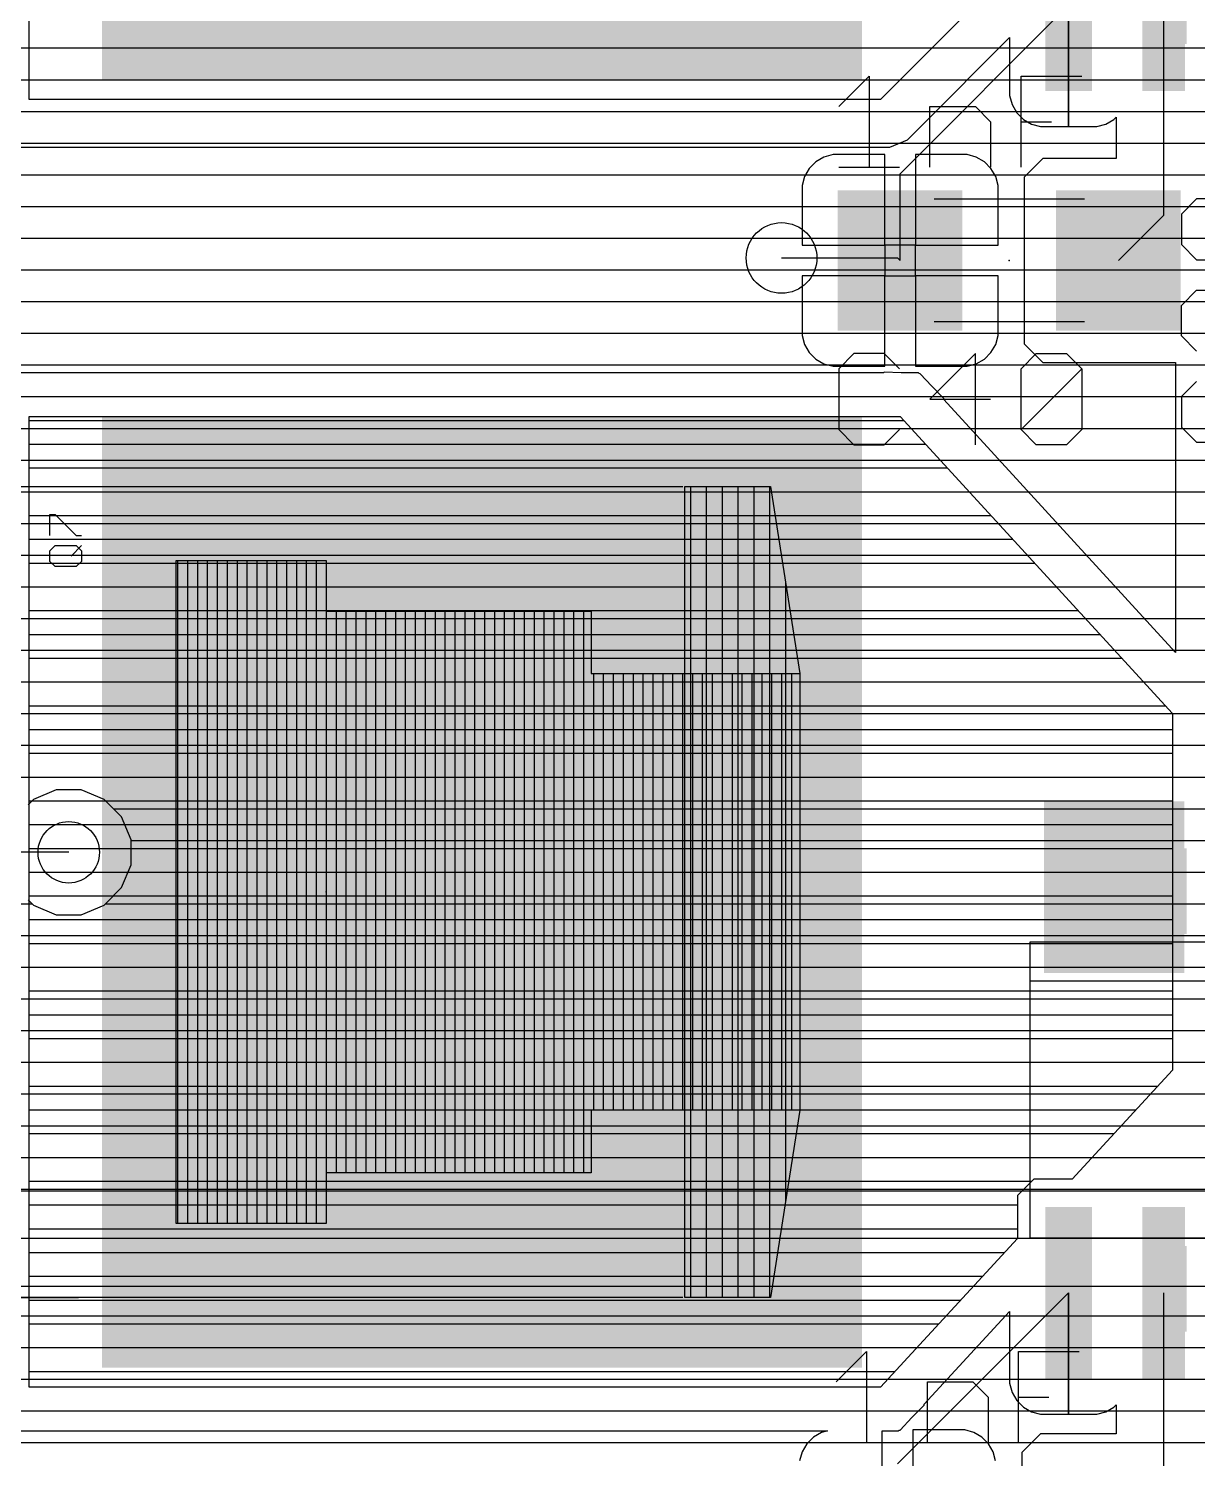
# Model space of a CAD drawing. Extents: x -0.64 to 6, y -0.15 to 7.8.
# Drawn here: x 1 to 1.59, y 0.664 to 1.386 of the extents above; entities that cross this region are included whole.
import ezdxf

# ---------------------------------------------------------------- set-up
doc = ezdxf.new("R2010")
doc.units = 0
for name, color, linetype in [('1', 22, 'CONTINUOUS'), ('16', 175, 'CONTINUOUS'), ('18', 82, 'CONTINUOUS'), ('21', 253, 'CONTINUOUS'), ('23', 7, 'CONTINUOUS'), ('25', 253, 'CONTINUOUS'), ('27', 253, 'CONTINUOUS'), ('51', 253, 'CONTINUOUS')]:
    doc.layers.add(name, color=color, linetype=linetype)

# ---------------------------------------------------------------- blocks, each defined once
blk = doc.blocks.new('RECT')
blk.add_solid([(-0.5, -0.5), (0.5, -0.5), (-0.5, 0.5), (0.5, 0.5)])
blk = doc.blocks.new('ROUNDV')
blk.add_circle((0, 0), 0.5)

msp = doc.modelspace()

# ---------------------------------------------------------------- linework, layer by layer
at = {"layer": '1'}
for p, q in [((1, 1.35), (1, 1.84)), ((1.497189, 1.417189), (1.43, 1.35)), ((1.439882, 1.31252), (1.525, 1.397638)), ((1.524999, 1.336331), (1.524999, 1.397636)), ((1.525, 1.397636), (1.525, 1.336331)), ((1.573, 1.291632), (1.573, 1.397638)), ((1.450346, 1.336405), (1.495189, 1.381248)), ((1.495189, 1.381248), (1.495189, 1.351961)), ((1, 1.376), (1.456, 1.376)), ((1.489941, 1.376), (1.495189, 1.376)), ((1.524999, 1.376), (1.525, 1.376)), ((1, 1.36), (1.44, 1.36)), ((1.473941, 1.36), (1.495189, 1.36)), ((1.524999, 1.36), (1.525, 1.36)), ((1.43, 1.35), (1, 1.35)), ((1.495189, 1.351961), (1.496416, 1.347383)), ((1.457941, 1.344), (1.498369, 1.344)), ((1.496416, 1.347383), (1.498785, 1.343278)), ((1.498785, 1.343278), (1.502137, 1.339927)), ((1.524999, 1.344), (1.525, 1.344)), ((1.443595, 1.329654), (1.450346, 1.336405)), ((1.450346, 1.336405), (1.450346, 1.336405)), ((1.502137, 1.339927), (1.506241, 1.337557)), ((1.506241, 1.337557), (1.510819, 1.336331)), ((1.510819, 1.336331), (1.524999, 1.336331)), ((1.525, 1.336331), (1.539181, 1.336331)), ((1.539181, 1.336331), (1.543759, 1.337557)), ((1.543759, 1.337557), (1.547863, 1.339927)), ((1.547863, 1.339927), (1.549, 1.341064)), ((1.549, 1.341064), (1.549, 1.320183)), ((1.434774, 1.326), (1.443595, 1.329654)), ((1.439602, 1.328), (1.549, 1.328)), ((0.995226, 1.326), (1.434774, 1.326)), ((1.401438, 1.320956), (1.397334, 1.318587)), ((1.406016, 1.322183), (1.401438, 1.320956)), ((1.432134, 1.322183), (1.406016, 1.322183)), ((1.432134, 1.276499), (1.432134, 1.322183)), ((1.473748, 1.322183), (1.44763, 1.322183)), ((1.44763, 1.322183), (1.44763, 1.276499)), ((1.478326, 1.320956), (1.473748, 1.322183)), ((1.48243, 1.318587), (1.478326, 1.320956)), ((1.393982, 1.315235), (1.391612, 1.311131)), ((1.397334, 1.318587), (1.393982, 1.315235)), ((1.485781, 1.315235), (1.48243, 1.318587)), ((1.488151, 1.311131), (1.485781, 1.315235)), ((1.511995, 1.320183), (1.502622, 1.31081)), ((1.549, 1.320183), (1.511995, 1.320183)), ((0.890677, 1.312), (1.392114, 1.312)), ((1.391612, 1.311131), (1.390386, 1.306553)), ((1.390386, 1.306553), (1.390386, 1.276498)), ((1.432134, 1.312), (1.44763, 1.312)), ((1.439882, 1.26875), (1.439882, 1.31252)), ((1.487649, 1.312), (1.503812, 1.312)), ((1.489378, 1.306553), (1.488151, 1.311131)), ((1.489378, 1.276498), (1.489378, 1.306553)), ((1.502622, 1.31081), (1.502622, 1.226689)), ((0.880201, 1.296), (1.390386, 1.296)), ((1.432134, 1.296), (1.44763, 1.296)), ((1.489378, 1.296), (1.502622, 1.296)), ((1.550118, 1.26875), (1.573, 1.291632)), ((0.587056, 1.28), (1.390386, 1.28)), ((1.432134, 1.28), (1.44763, 1.28)), ((1.489378, 1.28), (1.502622, 1.28)), ((1.390386, 1.276498), (1.432133, 1.276498)), ((1.432133, 1.276498), (1.432133, 1.261002)), ((1.44763, 1.276499), (1.432134, 1.276499)), ((1.447631, 1.261002), (1.447631, 1.276498)), ((1.447631, 1.276498), (1.489378, 1.276498)), ((0.478, 1.264), (1.432133, 1.264)), ((1.38, 1.27), (1.438632, 1.27)), ((1.438632, 1.27), (1.439882, 1.26875)), ((1.447631, 1.264), (1.502622, 1.264)), ((1.432133, 1.261002), (1.390386, 1.261002)), ((1.390386, 1.261002), (1.390386, 1.230947)), ((1.432134, 1.215317), (1.432134, 1.261001)), ((1.432134, 1.261001), (1.44763, 1.261001)), ((1.44763, 1.261001), (1.44763, 1.215317)), ((1.489378, 1.261002), (1.447631, 1.261002)), ((1.489378, 1.230947), (1.489378, 1.261002)), ((0.89986, 1.248), (1.390386, 1.248)), ((1.432134, 1.248), (1.44763, 1.248)), ((1.489378, 1.248), (1.502622, 1.248)), ((0.908731, 1.232), (1.390386, 1.232)), ((1.390386, 1.230947), (1.391612, 1.226369)), ((1.432134, 1.232), (1.44763, 1.232)), ((1.488151, 1.226369), (1.489378, 1.230947)), ((1.489378, 1.232), (1.502622, 1.232)), ((1.391612, 1.226369), (1.393982, 1.222265)), ((1.393982, 1.222265), (1.397334, 1.218913)), ((1.48243, 1.218913), (1.485781, 1.222265)), ((1.485781, 1.222265), (1.488151, 1.226369)), ((1.502622, 1.226689), (1.511995, 1.217317)), ((0.907903, 1.216), (1.403467, 1.216)), ((1.397334, 1.218913), (1.401438, 1.216544)), ((1.401438, 1.216544), (1.406016, 1.215317)), ((1.406016, 1.215317), (1.432134, 1.215317)), ((1.432134, 1.216), (1.44763, 1.216)), ((1.44763, 1.215317), (1.473748, 1.215317)), ((1.473748, 1.215317), (1.478326, 1.216544)), ((1.476297, 1.216), (1.579, 1.216)), ((1.478326, 1.216544), (1.48243, 1.218913)), ((1.511995, 1.217317), (1.579, 1.217317)), ((1.579, 1.217317), (1.579, 1.070921)), ((1.431442, 1.212), (0.990887, 1.212)), ((1.431852, 1.212375), (1.431442, 1.212)), ((1.440479, 1.212), (1.431852, 1.212375)), ((1.449113, 1.212), (1.440479, 1.212)), ((1.449505, 1.211607), (1.449113, 1.212)), ((1.45006, 1.211583), (1.449505, 1.211607)), ((1.455894, 1.205219), (1.45006, 1.211583)), ((1.462, 1.199113), (1.455894, 1.205219)), ((1.461113, 1.2), (1.579, 1.2)), ((1.462, 1.198558), (1.462, 1.199113)), ((1.579, 1.070921), (1.462, 1.198558)), ((1, 0.7), (1, 1.19)), ((1, 1.19), (1.44, 1.19)), ((1, 1.188), (1.441833, 1.188)), ((1.44, 1.19), (1.5775, 1.04)), ((1.475344, 1.184), (1.579, 1.184)), ((1, 1.176), (1.452833, 1.176)), ((1, 1.164), (1.463833, 1.164)), ((1.490011, 1.168), (1.579, 1.168)), ((1, 1.152), (1.474833, 1.152)), ((1.504678, 1.152), (1.579, 1.152)), ((1, 1.14), (1.485833, 1.14)), ((1.519344, 1.136), (1.579, 1.136)), ((1, 1.128), (1.496833, 1.128)), ((1.534011, 1.12), (1.579, 1.12)), ((1, 1.116), (1.507833, 1.116)), ((1, 1.104), (1.518833, 1.104)), ((1.548678, 1.104), (1.579, 1.104)), ((1, 1.092), (1.529833, 1.092)), ((1.563344, 1.088), (1.579, 1.088)), ((1, 1.08), (1.540833, 1.08)), ((1.578011, 1.072), (1.579, 1.072)), ((1, 1.068), (1.551833, 1.068)), ((1, 1.056), (1.562833, 1.056)), ((1, 1.044), (1.573833, 1.044)), ((1.5775, 1.04), (1.5775, 0.86)), ((1, 1.032), (1.5775, 1.032)), ((1, 1.02), (1.5775, 1.02)), ((1, 1.008), (1.5775, 1.008)), ((1, 0.996), (1.5775, 0.996)), ((1, 0.984), (1.5775, 0.984)), ((1, 0.972), (1.5775, 0.972)), ((1, 0.96), (1.5775, 0.96)), ((1, 0.948), (1.5775, 0.948)), ((1, 0.936), (1.5775, 0.936)), ((1, 0.924), (1.5775, 0.924)), ((1, 0.912), (1.5775, 0.912)), ((1, 0.9), (1.5775, 0.9)), ((1, 0.888), (1.5775, 0.888)), ((1, 0.876), (1.5775, 0.876)), ((1, 0.864), (1.5775, 0.864)), ((1.5775, 0.86), (1.526746, 0.804945)), ((1, 0.852), (1.570125, 0.852)), ((1, 0.84), (1.559063, 0.84)), ((1, 0.828), (1.548, 0.828)), ((1, 0.816), (1.536938, 0.816)), ((1, 0.804), (1.506445, 0.804)), ((1.50739, 0.804945), (1.499189, 0.796744)), ((1.526746, 0.804945), (1.50739, 0.804945)), ((1.499189, 0.796744), (1.499189, 0.775053)), ((1, 0.792), (1.499189, 0.792)), ((1, 0.78), (1.499189, 0.78)), ((1.499189, 0.775053), (1.43, 0.7)), ((1, 0.768), (1.492687, 0.768)), ((1, 0.756), (1.481625, 0.756)), ((1, 0.744), (1.470562, 0.744)), ((1.438632, 0.66127), (1.525, 0.747638)), ((1.524999, 0.686331), (1.524999, 0.747636)), ((1.524999, 0.747636), (1.525, 0.747636)), ((1.525, 0.747636), (1.525, 0.686331)), ((1.573, 0.649132), (1.573, 0.747638)), ((1.452, 0.691407), (1.495189, 0.738256)), ((1.495189, 0.738256), (1.495189, 0.701961)), ((1, 0.732), (1.4595, 0.732)), ((1.493109, 0.736), (1.495189, 0.736)), ((1.524999, 0.736), (1.525, 0.736)), ((1, 0.72), (1.448438, 0.72)), ((1.478359, 0.72), (1.495189, 0.72)), ((1.524999, 0.72), (1.525, 0.72)), ((1, 0.708), (1.437375, 0.708)), ((1.463609, 0.704), (1.495189, 0.704)), ((1.495189, 0.701961), (1.496416, 0.697383)), ((1.524999, 0.704), (1.525, 0.704)), ((1.43, 0.7), (1, 0.7)), ((1.496416, 0.697383), (1.498785, 0.693278)), ((1.498785, 0.693278), (1.502137, 0.689927)), ((1.445871, 0.684758), (1.452, 0.690887)), ((1.449113, 0.688), (1.505474, 0.688)), ((1.452, 0.690887), (1.452, 0.691407)), ((1.502137, 0.689927), (1.506241, 0.687557)), ((1.506241, 0.687557), (1.510819, 0.686331)), ((1.510819, 0.686331), (1.524999, 0.686331)), ((1.524999, 0.688), (1.525, 0.688)), ((1.525, 0.686331), (1.539181, 0.686331)), ((1.539181, 0.686331), (1.543759, 0.687557)), ((1.543759, 0.687557), (1.547863, 0.689927)), ((1.544525, 0.688), (1.549, 0.688)), ((1.547863, 0.689927), (1.549, 0.691064)), ((1.549, 0.691064), (1.549, 0.676433)), ((1.439999, 0.678388), (1.445871, 0.684758)), ((1.472498, 0.678433), (1.44638, 0.678433)), ((1.44638, 0.678433), (1.44638, 0.632749)), ((1.477076, 0.677206), (1.472498, 0.678433)), ((0.887434, 0.672), (1.393247, 0.672)), ((0.990887, 0.678), (1.40315, 0.678)), ((1.392732, 0.671485), (1.390362, 0.667381)), ((1.396084, 0.674837), (1.392732, 0.671485)), ((1.400188, 0.677206), (1.396084, 0.674837)), ((1.40315, 0.678), (1.400188, 0.677206)), ((1.430884, 0.632749), (1.430884, 0.678)), ((1.430884, 0.678), (1.439113, 0.678)), ((1.430884, 0.672), (1.44638, 0.672)), ((1.439113, 0.678), (1.43948, 0.678367)), ((1.43948, 0.678367), (1.439999, 0.678388)), ((1.48118, 0.674837), (1.477076, 0.677206)), ((1.484531, 0.671485), (1.48118, 0.674837)), ((1.484017, 0.672), (1.506312, 0.672)), ((1.486901, 0.667381), (1.484531, 0.671485)), ((1.510745, 0.676433), (1.501372, 0.66706)), ((1.549, 0.676433), (1.510745, 0.676433)), ((1.390362, 0.667381), (1.389136, 0.662803)), ((1.488128, 0.662803), (1.486901, 0.667381)), ((1.501372, 0.66706), (1.501372, 0.582939))]:
    msp.add_line(p, q, dxfattribs=at)
at = {"layer": '16'}
for p, q in [((0.510054, 1.376), (4.176, 1.376)), ((0.540131, 1.36), (4.176, 1.36)), ((0.557877, 1.344), (3.98683, 1.344)), ((0.569775, 1.328), (2.000137, 1.328)), ((0.744525, 1.312), (1.983553, 1.312)), ((0.902811, 1.296), (1.975911, 1.296)), ((0.902811, 1.28), (2.025204, 1.28)), ((0.902811, 1.264), (1.975911, 1.264)), ((0.902811, 1.248), (1.983553, 1.248)), ((0.908731, 1.232), (2.000137, 1.232)), ((0.907903, 1.216), (3.986829, 1.216)), ((0.900383, 1.2), (4.176, 1.2)), ((0.703433, 1.184), (4.176, 1.184)), ((0.702562, 1.168), (4.176, 1.168)), ((0.504338, 1.152), (4.176, 1.152)), ((0.698438, 1.136), (4.176, 1.136)), ((0.701433, 1.12), (4.176, 1.12)), ((0.896383, 1.104), (4.176, 1.104)), ((0.902811, 1.088), (4.176, 1.088)), ((0.902811, 1.072), (4.176, 1.072)), ((0.9065, 1.056), (4.176, 1.056)), ((0.904953, 1.04), (4.186059, 1.04)), ((0.902811, 1.024), (4.202059, 1.024)), ((0.902811, 1.008), (4.218059, 1.008)), ((1.002157, 0.996704), (0.999452, 0.994)), ((1.013734, 1.0015), (1.002157, 0.996704)), ((1.026266, 1.0015), (1.013734, 1.0015)), ((1.037843, 0.996704), (1.026266, 1.0015)), ((1.046704, 0.987843), (1.037843, 0.996704)), ((1.042548, 0.992), (4.234059, 0.992)), ((1.0515, 0.976266), (1.046704, 0.987843)), ((1.0515, 0.963734), (1.0515, 0.976266)), ((1.0515, 0.976), (4.250059, 0.976)), ((1.02, 0.97), (0.825, 0.97)), ((1.046704, 0.952157), (1.0515, 0.963734)), ((1.049953, 0.96), (4.266059, 0.96)), ((0.999452, 0.946), (1.002157, 0.943296)), ((1.037843, 0.943296), (1.046704, 0.952157)), ((0.586, 0.944), (1.001452, 0.944)), ((1.002157, 0.943296), (1.013734, 0.9385)), ((1.013734, 0.9385), (1.026266, 0.9385)), ((1.026266, 0.9385), (1.037843, 0.943296)), ((1.038548, 0.944), (4.919452, 0.944)), ((0.582857, 0.928), (4.909218, 0.928)), ((0.57857, 0.912), (4.909218, 0.912)), ((0.569882, 0.896), (4.919452, 0.896)), ((0.559049, 0.88), (4.938697, 0.88)), ((0.543049, 0.864), (4.954697, 0.864)), ((0.516671, 0.848), (4.967189, 0.848)), ((-0.058059, 0.832), (4.967189, 0.832)), ((-0.042059, 0.816), (4.967189, 0.816)), ((-0.026059, 0.8), (1.61214, 0.8)), ((1.611139, 0.799), (-0.025059, 0.799)), ((1.635, 0.775), (-0.035, 0.775)), ((0.52185, 0.751), (1.611139, 0.751)), ((0.545147, 0.736), (2.570036, 0.736)), ((0.561117, 0.72), (2.212804, 0.72)), ((0.572288, 0.704), (2.152096, 0.704)), ((0.579969, 0.688), (2.113469, 0.688)), ((0.584872, 0.672), (2.085125, 0.672))]:
    msp.add_line(p, q, dxfattribs=at)
at = {"layer": '21'}
for p, q in [((0.969882, 1.154724), (1.025, 1.154724)), ((0.969882, 0.745276), (1.025, 0.745276))]:
    msp.add_line(p, q, dxfattribs=at)
at = {"layer": '23'}
for p in [(1.495, 1.26875), (1.15, 0.95)]:
    msp.add_point(p, dxfattribs=at)
at = {"layer": '25'}
for p, q in [((1.589634, 1.299771), (1.581961, 1.292098)), ((1.620327, 1.299771), (1.589634, 1.299771)), ((1.581961, 1.292098), (1.581961, 1.276752)), ((1.581961, 1.276752), (1.589634, 1.269078)), ((1.589634, 1.269078), (1.597307, 1.269078)), ((1.581961, 1.246059), (1.589634, 1.253732)), ((1.589634, 1.253732), (1.597307, 1.253732)), ((1.581961, 1.230712), (1.581961, 1.246059)), ((1.589634, 1.223039), (1.581961, 1.230712)), ((1.416555, 1.221789), (1.408882, 1.214116)), ((1.431902, 1.221789), (1.416555, 1.221789)), ((1.439575, 1.214116), (1.431902, 1.221789)), ((1.477941, 1.221789), (1.454921, 1.19877)), ((1.477941, 1.17575), (1.477941, 1.221789)), ((1.500961, 1.214116), (1.508634, 1.221789)), ((1.508634, 1.221789), (1.52398, 1.221789)), ((1.52398, 1.221789), (1.531653, 1.214116)), ((1.408882, 1.214116), (1.408882, 1.183423)), ((1.500961, 1.183423), (1.500961, 1.214116)), ((1.500961, 1.183423), (1.531653, 1.214116)), ((1.531653, 1.214116), (1.531653, 1.183423)), ((1.589634, 1.207693), (1.581961, 1.20002)), ((1.454921, 1.19877), (1.485614, 1.19877)), ((1.581961, 1.20002), (1.581961, 1.184673)), ((1.581961, 1.184673), (1.589634, 1.177)), ((1.408882, 1.183423), (1.416555, 1.17575)), ((1.431902, 1.17575), (1.439575, 1.183423)), ((1.508634, 1.17575), (1.500961, 1.183423)), ((1.531653, 1.183423), (1.52398, 1.17575)), ((1.589634, 1.177), (1.620327, 1.177)), ((1.416555, 1.17575), (1.431902, 1.17575)), ((1.52398, 1.17575), (1.508634, 1.17575)), ((1.010486, 1.129847), (1.010486, 1.140522)), ((1.010486, 1.140522), (1.013155, 1.140522)), ((1.013155, 1.140522), (1.023831, 1.129847)), ((1.023831, 1.129847), (1.0265, 1.129847)), ((1.010486, 1.1222), (1.013155, 1.124869)), ((1.010486, 1.116862), (1.010486, 1.1222)), ((1.013155, 1.124869), (1.023831, 1.124869)), ((1.021162, 1.119531), (1.0265, 1.124869)), ((1.023831, 1.124869), (1.0265, 1.1222)), ((1.0265, 1.1222), (1.0265, 1.116862)), ((1.013155, 1.114193), (1.010486, 1.116862)), ((1.023831, 1.114193), (1.013155, 1.114193)), ((1.0265, 1.116862), (1.023831, 1.114193))]:
    msp.add_line(p, q, dxfattribs=at)
at = {"layer": '27'}
for p, q in [((1.408882, 1.346443), (1.424228, 1.361789)), ((1.424228, 1.361789), (1.424228, 1.31575)), ((1.500961, 1.31575), (1.500961, 1.361789)), ((1.500961, 1.361789), (1.531653, 1.361789)), ((1.454921, 1.31575), (1.454921, 1.346443)), ((1.454921, 1.346443), (1.477941, 1.346443)), ((1.477941, 1.346443), (1.485614, 1.33877)), ((1.485614, 1.33877), (1.485614, 1.31575)), ((1.500961, 1.33877), (1.516307, 1.33877)), ((1.408882, 1.31575), (1.439575, 1.31575)), ((1.407632, 0.702693), (1.422978, 0.718039)), ((1.422978, 0.718039), (1.422978, 0.672)), ((1.499711, 0.672), (1.499711, 0.718039)), ((1.499711, 0.718039), (1.530403, 0.718039)), ((1.453671, 0.672), (1.453671, 0.702693)), ((1.453671, 0.702693), (1.476691, 0.702693)), ((1.476691, 0.702693), (1.484364, 0.69502)), ((1.484364, 0.69502), (1.484364, 0.672)), ((1.499711, 0.69502), (1.515057, 0.69502)), ((1.407632, 0.672), (1.438325, 0.672))]:
    msp.add_line(p, q, dxfattribs=at)
at = {"layer": '51'}
for p, q in [((1.532992, 1.299734), (1.457008, 1.299734)), ((1.532992, 1.237766), (1.457008, 1.237766)), ((0.969882, 1.154724), (1.330118, 1.154724)), ((1.331102, 1.154724), (1.374409, 1.154724)), ((1.331102, 0.745276), (1.331102, 1.154724)), ((1.334, 1.154724), (1.334, 0.745276)), ((1.342, 1.154724), (1.342, 0.745276)), ((1.35, 1.154724), (1.35, 0.745276)), ((1.358, 1.154724), (1.358, 0.745276)), ((1.366, 1.154724), (1.366, 0.745276)), ((1.374, 1.154724), (1.374, 0.745276)), ((1.374409, 1.154724), (1.389173, 1.060236)), ((1.074213, 1.117323), (1.15, 1.117323)), ((1.074213, 0.782677), (1.074213, 1.117323)), ((1.075, 1.117323), (1.075, 0.782677)), ((1.08, 1.117323), (1.08, 0.782677)), ((1.085, 1.117323), (1.085, 0.782677)), ((1.09, 1.117323), (1.09, 0.782677)), ((1.095, 1.117323), (1.095, 0.782677)), ((1.1, 1.117323), (1.1, 0.782677)), ((1.105, 1.117323), (1.105, 0.782677)), ((1.11, 1.117323), (1.11, 0.782677)), ((1.115, 1.117323), (1.115, 0.782677)), ((1.12, 1.117323), (1.12, 0.782677)), ((1.125, 1.117323), (1.125, 0.782677)), ((1.13, 1.117323), (1.13, 0.782677)), ((1.135, 1.117323), (1.135, 0.782677)), ((1.14, 1.117323), (1.14, 0.782677)), ((1.145, 1.117323), (1.145, 0.782677)), ((1.15, 1.117323), (1.15, 1.091732)), ((1.382, 1.106145), (1.382, 0.793855)), ((1.15, 1.091732), (1.283858, 1.091732)), ((1.15, 1.091732), (1.15, 0.808268)), ((1.155, 1.091732), (1.155, 0.808268)), ((1.16, 1.091732), (1.16, 0.808268)), ((1.165, 1.091732), (1.165, 0.808268)), ((1.17, 1.091732), (1.17, 0.808268)), ((1.175, 1.091732), (1.175, 0.808268)), ((1.18, 1.091732), (1.18, 0.808268)), ((1.185, 1.091732), (1.185, 0.808268)), ((1.19, 1.091732), (1.19, 0.808268)), ((1.195, 1.091732), (1.195, 0.808268)), ((1.2, 1.091732), (1.2, 0.808268)), ((1.205, 1.091732), (1.205, 0.808268)), ((1.21, 1.091732), (1.21, 0.808268)), ((1.215, 1.091732), (1.215, 0.808268)), ((1.22, 1.091732), (1.22, 0.808268)), ((1.225, 1.091732), (1.225, 0.808268)), ((1.23, 1.091732), (1.23, 0.808268)), ((1.235, 1.091732), (1.235, 0.808268)), ((1.24, 1.091732), (1.24, 0.808268)), ((1.245, 1.091732), (1.245, 0.808268)), ((1.25, 1.091732), (1.25, 0.808268)), ((1.255, 1.091732), (1.255, 0.808268)), ((1.26, 1.091732), (1.26, 0.808268)), ((1.265, 1.091732), (1.265, 0.808268)), ((1.27, 1.091732), (1.27, 0.808268)), ((1.275, 1.091732), (1.275, 0.808268)), ((1.28, 1.091732), (1.28, 0.808268)), ((1.283858, 1.091732), (1.283858, 1.060236)), ((1.283858, 1.060236), (1.389173, 1.060236)), ((1.285, 1.060236), (1.285, 0.839764)), ((1.29, 1.060236), (1.29, 0.839764)), ((1.295, 1.060236), (1.295, 0.839764)), ((1.3, 1.060236), (1.3, 0.839764)), ((1.305, 1.060236), (1.305, 0.839764)), ((1.31, 1.060236), (1.31, 0.839764)), ((1.315, 1.060236), (1.315, 0.839764)), ((1.32, 1.060236), (1.32, 0.839764)), ((1.325, 1.060236), (1.325, 0.839764)), ((1.33, 1.060236), (1.33, 0.839764)), ((1.335, 1.060236), (1.335, 0.839764)), ((1.34, 1.060236), (1.34, 0.839764)), ((1.345, 1.060236), (1.345, 0.839764)), ((1.35, 1.060236), (1.35, 0.839764)), ((1.355, 1.060236), (1.355, 0.839764)), ((1.36, 1.060236), (1.36, 0.839764)), ((1.365, 1.060236), (1.365, 0.839764)), ((1.37, 1.060236), (1.37, 0.839764)), ((1.375, 1.060236), (1.375, 0.839764)), ((1.38, 1.060236), (1.38, 0.839764)), ((1.385, 1.060236), (1.385, 0.839764)), ((1.389173, 1.060236), (1.389173, 0.839764)), ((1.389173, 1.060236), (1.389173, 0.839764)), ((1.505512, 0.905118), (1.505512, 0.924803)), ((1.505512, 0.924803), (1.694488, 0.924803)), ((1.505512, 0.775197), (1.505512, 0.905118)), ((1.505512, 0.905118), (1.694488, 0.905118)), ((1.389173, 0.839764), (1.283858, 0.839764)), ((1.283858, 0.839764), (1.283858, 0.808268)), ((1.389173, 0.839764), (1.374409, 0.745276)), ((1.283858, 0.808268), (1.15, 0.808268)), ((1.15, 0.808268), (1.15, 0.782677)), ((1.15, 0.782677), (1.074213, 0.782677)), ((1.694488, 0.775197), (1.505512, 0.775197)), ((1.330118, 0.745276), (0.969882, 0.745276)), ((1.374409, 0.745276), (1.331102, 0.745276))]:
    msp.add_line(p, q, dxfattribs=at)

# ---------------------------------------------------------------- block references
at = {"layer": '1'}
for p, xscale, yscale, rotation in [((1.22874, 1.6), 0.480315, 0.383858, 270), ((1.525, 1.397638), 0.023622, 0.086614, 180), ((1.573, 1.397638), 0.021654, 0.086614, 180), ((1.439882, 1.26875), 0.062992, 0.070866, 180), ((1.550118, 1.26875), 0.062992, 0.070866, 180), ((1.22874, 0.95), 0.480315, 0.383858, 270), ((1.548, 0.952362), 0.070866, 0.086614, 180), ((1.525, 0.747638), 0.023622, 0.086614, 180), ((1.573, 0.747638), 0.021654, 0.086614, 180)]:
    msp.add_blockref('RECT', p, dxfattribs=dict(at, xscale=xscale, yscale=yscale, rotation=rotation))
at = {"layer": '18'}
for p, xscale, yscale in [((1.38, 1.27), 0.035685, 0.035685), ((1.38, 1.27), 0.035685, 0.035685), ((1.02, 0.97), 0.031, 0.031), ((1.02, 0.97), 0.031, 0.031)]:
    msp.add_blockref('ROUNDV', p, dxfattribs=dict(at, xscale=xscale, yscale=yscale))
at = {"layer": '51', "rotation": 180}
for p, xscale, yscale in [((1.525, 1.399606), 0.019291, 0.043307), ((1.575, 1.399606), 0.019291, 0.043307), ((1.442766, 1.268715), 0.029531, 0.066929), ((1.547234, 1.268785), 0.029531, 0.066929), ((1.525, 0.950394), 0.019291, 0.043307), ((1.575, 0.950394), 0.019291, 0.043307), ((1.525, 0.749606), 0.019291, 0.043307), ((1.575, 0.749606), 0.019291, 0.043307)]:
    msp.add_blockref('RECT', p, dxfattribs=dict(at, xscale=xscale, yscale=yscale))

doc.saveas('drawing.dxf')
